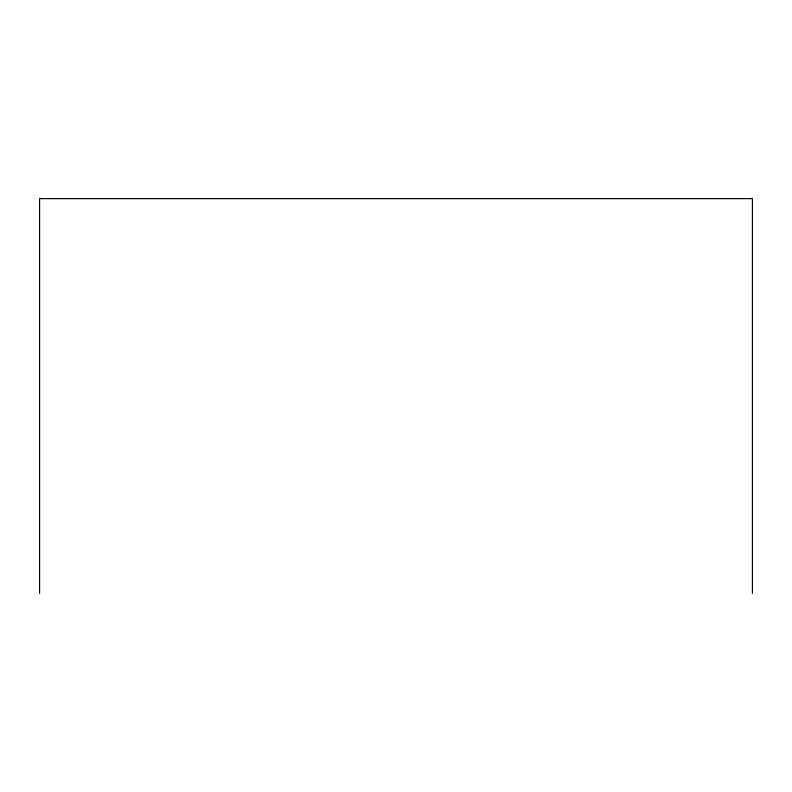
<?xml version="1.0" encoding="UTF-8"?>
<svg xmlns="http://www.w3.org/2000/svg" width="792" height="792" viewBox="0 0 792 792"><rect width="100%" height="100%" fill="white"/><g stroke="black" fill="none" stroke-linecap="round" stroke-linejoin="round"><path stroke-width="1.19" d="M752.4 593.376L752.4 198.624L39.6 198.624L39.6 593.376"/></g></svg>
